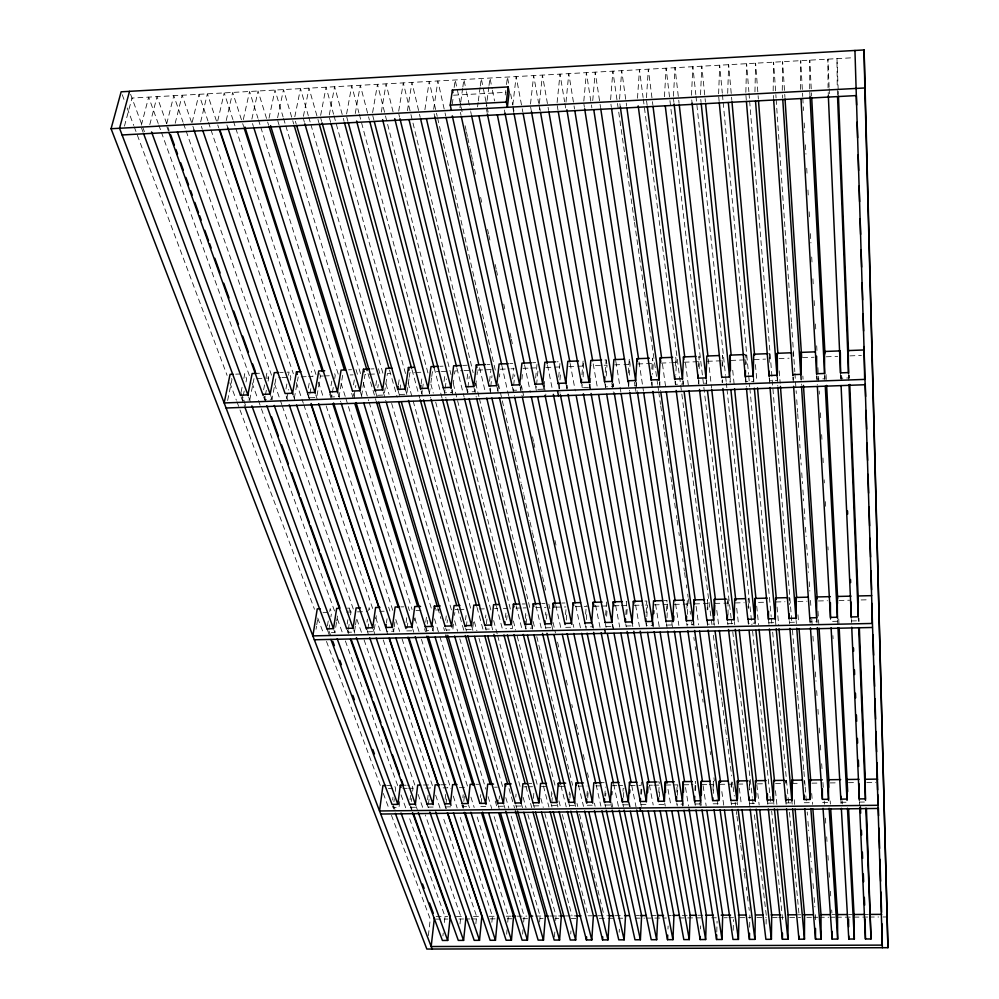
<?xml version="1.0" encoding="UTF-8"?>
<svg xmlns="http://www.w3.org/2000/svg" width="999" height="999" viewBox="0 0 999 999"><rect width="100%" height="100%" fill="white"/><g stroke="black" fill="none" stroke-linecap="round" stroke-linejoin="round"><path stroke-width="0.75" stroke-dasharray="5 3.75" d="M810.039 618.918L810.027 621.89L816.92 621.728L816.92 618.768M809.714 88.886L809.764 60.152L811.375 91.284M801.086 379.67L801.111 375.287M800.561 89.386L800.711 60.664L802.721 96.503M789.21 600.574L789.235 597.614L789.535 604.607M793.169 379.97L793.194 377.035M782.592 919.43L771.64 810.963M785.813 783.303L785.838 780.306L786.138 783.478M777.409 377.622L777.372 380.544L769.48 380.844L769.517 377.922M782.279 90.372L782.642 61.676L784.64 92.807M766.108 924.087L766.245 914.934L753.983 811.225M773.164 90.872L773.613 62.175L776.073 97.952M769.242 362.387L769.38 353.609L769.767 361.863M755.169 620.167L755.119 623.114L748.276 623.264L748.338 620.317M749.65 927.197L749.887 915.009M748.588 608.516L748.288 598.588L748.101 607.454M753.77 378.496L753.708 381.418L745.841 381.705L745.916 378.796M749.312 789.747L749.487 780.768L749.75 789.922M745.629 364.735L745.866 354.52L746.265 364.21M733.191 930.306L733.453 919.654M754.944 91.858L755.606 63.187L758.353 98.926M731.218 786.987L731.38 781.006L731.718 787.162M728.046 614.885L728.046 600.411M745.841 92.345L746.615 63.686L748.875 91.696M730.257 377.922L730.132 382.292L729.72 378.321M716.783 931.905L717.082 921.253M727.771 603.508L727.896 599.075M713.024 790.197L713.298 781.243L713.473 793.356M722.09 365.634L722.427 355.419L722.801 366.558M722.377 379.67L722.277 382.58L721.915 379.17M707.467 621.241L707.354 624.188L714.16 624.038M707.866 609.465L707.542 599.562L707.192 609.877M727.684 93.332L728.658 64.698L731.842 100.437M700.536 928.92L700.636 925.886M706.718 380.244L706.605 383.154L701.385 383.354M718.618 93.819L719.692 65.197L722.302 93.157M694.929 790.421L695.267 781.48L695.591 783.591M695.541 790.596L695.754 784.64L691.271 784.702M693.88 621.553L693.768 624.487L686.975 624.637M687.399 614.348L687.25 600.049L686.825 610.352M698.626 366.521L699.038 356.318L699.288 370.966M698.776 383.441L698.913 380.332M683.116 801.173L683.004 804.145L676.985 804.22M676.822 792.145L677.135 784.69M677.359 795.291L677.797 784.864L673.314 784.927M700.524 94.805L701.798 66.196L705.419 101.873M667.981 929.058L668.106 926.023M683.291 380.906L683.154 384.016L675.349 384.315L674.824 380.357M666.995 617.757L667.632 604.532L667.007 600.524L664.01 600.599M658.803 792.357L659.303 781.942L656.318 781.98M659.315 796.99L659.665 789.56M675.287 365.946L675.724 357.217L676.41 362.5L675.811 374.962M675.349 384.315L675.499 381.193M666.508 610.826L667.007 600.524M691.483 95.292L692.856 66.696L695.816 94.605M653.271 622.464L653.109 625.399L646.353 625.549L646.515 622.614M646.84 616.745L647.477 605.007L641.52 605.144M659.765 384.89L659.939 381.768M640.746 794.068L641.383 782.18M641.52 794.242L641.833 788.298M673.438 96.266L675.024 67.695L678.558 98.664M646.166 612.762L646.803 601.011L643.818 601.086M619.193 932.279L619.368 929.257M651.847 369.018L652.472 358.117L653.234 363.386L652.609 374.275M651.985 385.177L652.16 382.055M622.976 791.32L623.151 788.348M664.435 96.766L666.121 68.194L731.093 617.719M623.451 797.427L623.975 788.523M625.849 614.697L626.66 601.498L623.676 601.56M626.835 614.273L627.197 608.416M636.638 382.629L636.438 385.739L633.341 385.864M604.807 795.991L605.382 787.087M605.681 796.153L605.869 793.194M628.359 373.014L629.283 359.003L626.198 359.128M646.453 97.74L648.326 69.181L652.247 100.112M628.683 386.026L628.983 381.368M629.395 375.149L630.107 364.273L629.283 359.003M605.656 615.172L606.555 601.972M606.63 616.208L607.13 608.878M587.762 797.851L588.174 791.932M637.474 98.227L639.46 69.68L643.094 97.502M613.398 383.491L613.186 386.601L605.444 386.888L605.669 383.778M586.925 796.215L587.337 790.284M592.719 623.826L592.507 626.76L585.801 626.91M570.729 933.978L570.941 930.968M585.626 614.173L586.288 605.382M586.338 619.592L586.888 612.275M605.244 372.327L606.156 359.902L603.084 360.015M606.243 376.024L607.042 365.147L591.708 365.734M619.555 99.188L621.728 70.667L626.011 101.548M569.193 794.942L569.418 791.982M569.967 798.064L570.292 793.631M554.433 937.05L554.895 931.031M555.694 920.491L556.043 915.971L527.722 813.873M610.601 99.675L612.874 71.166L634.278 220.816M589.997 387.462L590.234 384.353M590.359 382.804L590.734 378.146M539.61 922.065L540.097 916.046L510.576 814.123M565.546 614.635L566.021 608.778M551.286 796.64L551.76 790.721M566.308 620.054L566.895 612.749M551.848 802.721L552.572 793.855M581.955 374.75L583.104 360.789L580.032 360.901M588.448 387.512L582.28 387.737L582.529 384.64M583.166 376.885L583.578 363.411M533.391 798.338L533.903 792.432M522.627 934.165L523.014 929.657M523.663 922.139L524.175 916.133L493.531 814.547M545.516 615.097L545.779 612.175M546.441 619.043L546.952 613.211M566.87 388.311L567.132 385.214M592.732 100.649L595.217 72.153L600.574 107.605M559.165 388.599L560.701 371.553M532.604 625.187L532.342 628.109L525.686 628.259L525.961 625.337M506.655 934.227L507.055 929.719M507.742 922.214L508.291 916.208L476.535 814.984M558.703 377.172L560.102 361.675L557.042 361.788M583.816 101.124L586.388 72.652L591.895 108.079M515.796 797.077L516.071 794.118M525.262 618.481L525.949 611.188M526.098 623.875L526.91 615.134M491.858 922.289L492.432 916.283L459.565 815.409M544.542 381.418L543.806 389.16L536.126 389.448L536.438 386.351M512.674 625.636L512.387 628.558L505.744 628.708M536.588 384.802L538.249 367.782M566.008 102.098L568.781 73.639L574.562 109.016M499.175 798.925L499.463 795.978M535.651 378.047L537.175 362.55M557.117 102.572L559.989 74.126L564.622 101.798M505.457 617.482L505.906 613.111M475.849 923.863L476.598 916.37L442.644 815.821M506.618 619.967L507.055 615.596M521.278 385.364L520.804 390.01L513.149 390.284L514.785 374.837M521.928 379.183L522.402 374.55M480.469 797.502L480.769 794.555M481.118 803.546L481.868 796.191M460.015 923.925L460.801 916.445L425.312 814.959M486.938 618.968L485.851 629.145L492.482 628.995M512.662 378.908L513.811 368.082M462.862 797.726L463.174 794.779M464.323 796.403L463.211 806.705L469.08 806.63M539.36 103.534L542.432 75.112L548.638 110.439M485.564 617.944L485.876 615.034M442.907 935.963L443.231 932.979M444.38 922.502L445.042 916.52L408.454 815.384M497.864 390.859L498.726 383.129M499.413 376.948L499.762 373.863M530.506 104.021L533.666 75.599L538.636 103.234M473.426 622.177L472.614 629.445L466.009 629.595M445.979 803.97L446.64 798.089M466.333 626.685L467.157 619.417M489.56 381.318L490.796 370.492M490.234 391.133L490.596 388.049M490.771 386.501L491.995 375.699M428.371 935.588L430.257 919.142L391.471 815.359M445.117 799.4L445.791 793.518M465.559 619.855L466.046 615.484M428.471 804.17L429.158 798.301M512.812 104.982L516.158 76.573L521.928 107.243M453.484 624.075L452.797 629.894L446.203 630.032M454.508 615.359L454.845 612.462M445.741 620.317L446.266 615.946M447.077 622.777L447.427 619.867M476.286 380.894L475 391.695L467.395 391.983L467.769 388.898M477.023 374.725L477.397 371.64M427.572 799.612L428.096 795.204M505.244 94.992L505.794 90.509M506.518 84.54L507.43 77.06L508.903 84.728M467.057 379.083L468.007 371.366M467.957 387.35L469.268 376.548M410.077 799.824L410.614 795.429M411.351 801.448L411.713 798.513M412.624 791.183L412.987 788.261L411.9 785.152L407.555 785.214M433.578 625.973L433.029 630.332L426.461 630.481L427.734 620.329M425.799 622.215L426.723 614.959M486.338 106.418L486.913 101.935M487.1 100.437L488.836 87M489.023 85.502L489.985 78.034L492.12 88.736M399.737 801.585L398.988 807.442L393.169 807.517L394.305 798.725M452.584 389.46L452.197 392.545L444.605 392.819L445.005 389.735M453.371 383.291L453.758 380.207M454.545 374.038L454.945 370.966L462.487 370.666M414.635 620.629L415.01 617.732M445.204 388.199L446.403 378.946M392.607 800.037L392.982 797.102M395.254 791.408L395.629 788.473L394.505 785.376M477.534 106.893L478.121 102.41M478.321 100.924L480.094 87.487M480.294 85.989L481.268 78.521L486.888 106.019M444.068 381.481L445.079 373.776M406.081 622.664L407.043 615.421M407.142 628.021L408.091 620.779M429.445 393.381L430.07 388.761M430.906 382.605L431.531 377.984M431.743 376.436L432.367 371.828L439.885 371.541M394.043 628.321L393.643 631.218L387.1 631.356L386.238 628.771M394.243 626.873L395.03 621.078M421.116 383.878L421.978 377.709M459.952 107.842L460.576 103.372M460.776 101.873L462.637 88.449M462.849 86.963L463.886 79.495L466.158 90.172M421.878 393.656L422.302 390.584M422.515 389.036L423.576 381.343M386.401 623.126L387.013 618.768M454.145 87.437L455.194 79.982L462.799 115.06M452.247 104.283L453.096 98.239M408.966 378.833L406.768 394.218L399.225 394.493L399.675 391.421M409.19 377.297L409.852 372.677L414.36 372.515M375.062 624.425L374.026 631.655L367.495 631.805M375.886 618.631L376.298 615.746M366.995 622.127L367.407 619.23M368.681 610.539L369.106 607.642L370.429 611.55M367.907 628.908L368.756 623.126M398.439 384.727L399.563 377.035M399.9 389.885L400.786 383.728M433.653 109.266L437.862 80.956L444.705 111.364M355.307 626.311L354.445 632.092L347.927 632.242M355.519 624.862L356.393 619.093M424.9 109.74L429.208 81.431L437.212 116.384M347.202 624.013L347.864 619.68M349.175 611.001L349.613 608.116L345.292 608.216M348.364 629.345L349.238 623.576M350.549 614.909L350.986 612.012L349.613 608.116M377.809 387.649L378.284 384.578M336.488 622.427L334.915 632.529L328.421 632.679M336.713 620.978L337.837 613.761M375.811 385.577L376.998 377.884M361.588 395.879L365.01 374.4L367.994 374.275M407.43 110.689L411.938 82.405L419.13 112.762M327.435 625.911L328.359 620.129M329.732 611.463L330.182 608.578L331.606 612.474L330.919 616.808M328.871 629.795L329.782 624.013M353.509 384.89L354.508 378.746M398.713 111.164L403.309 82.88L473.151 372.639M316.034 629.27L316.521 626.273M316.758 624.775L317.732 618.768M354.083 396.153L355.831 385.414M342.682 375.249L339.098 396.703L331.618 396.99L332.13 393.918M332.392 392.382L333.441 386.263M334.74 378.596L335.252 375.537L333.629 370.392M381.306 112.1L386.076 83.854L393.618 114.098M331.019 385.726L331.805 381.131M372.615 112.575L377.485 84.328L450.986 374.588M319.593 373.526L320.417 376.099L316.671 397.54L309.203 397.814L309.752 394.755M310.015 393.219L310.839 388.623M355.257 113.524L360.314 85.29L369.393 120.017M308.316 388.099L309.69 380.444M294.293 398.364L298.214 376.948M346.591 113.986L351.735 85.764L358.928 112.887M285.951 388.948L287.088 382.817M288.511 375.162L289.086 372.103L284.64 372.277M286.85 398.638L288.561 389.46M290.259 380.282L290.821 377.222L289.086 372.103M329.283 114.922L334.615 86.726L342.857 116.821M265.16 396.403L264.573 399.463L271.99 399.188L276.061 377.797L280.494 377.622M265.447 394.88L266.333 390.297M268.107 381.131L268.694 378.072L266.895 372.964L266.009 377.547M320.642 115.397L326.074 87.2L333.579 114.223M263.636 389.785L264.822 383.666M249.738 400L253.983 378.633M303.396 116.334L309.016 88.162L318.868 122.652M241.071 392.145L242.307 386.026M243.843 378.396L244.78 373.813L234.478 374.213M242.957 397.227L242.345 400.274L248.264 400.062M243.257 395.704L244.181 391.121M246.016 381.968L246.628 378.921L244.78 373.813M294.792 116.796L300.499 88.636L308.304 115.609M227.622 400.499L231.955 379.47L231.006 376.923M277.597 117.732L283.479 89.585L293.718 123.963M269.018 118.194L274.987 90.06L283.104 116.945M251.873 119.118L258.042 91.009L268.644 125.262M243.319 119.58L249.575 91.483L257.979 118.282M226.236 120.517L232.667 92.432L242.22 122.115M217.707 120.979L224.226 92.895L232.929 119.605M200.674 121.903L207.38 93.844L217.258 123.426M192.183 122.353L198.963 94.306L207.954 120.929M175.2 123.277L182.168 95.255L192.357 124.738M166.721 123.739L173.789 95.717L183.042 122.19M149.8 124.65L157.043 96.653L167.545 126.036M141.359 125.112L148.676 97.128L158.217 123.514M124.463 126.111L131.98 98.052L853.608 57.705M453.534 95.217L506.068 92.333M256.568 373.364L259.515 373.239M280.207 372.452L283.167 372.34M348.539 369.817L351.523 369.705M370.954 368.956L373.938 368.843M440.059 366.296L443.069 366.171M462.712 365.422L467.257 365.247M486.95 364.485L489.985 364.373M509.752 363.611L512.787 363.499M532.604 362.724L535.651 362.612M256.918 378.521L268.694 378.072M281.968 377.56L287.874 377.335M301.174 376.835L307.093 376.611M308.566 376.548L313.012 376.386L311.326 371.253M320.417 376.099L323.389 375.986M324.875 375.924L329.32 375.761M350.125 374.962L353.097 374.85M369.493 374.225L375.462 374.001M390.397 373.426L387.4 373.539L384.153 395.042L376.623 395.329M415.859 372.452L421.853 372.227M441.396 371.478L447.415 371.253M463.998 370.617L470.029 370.379M477.584 370.092L491.196 369.58M500.274 369.23L509.378 368.881M510.901 368.818L513.936 368.706M523.039 368.356L529.12 368.132M530.644 368.069L536.725 367.832M545.866 367.495L561.113 366.908M568.756 366.621L576.398 366.321M577.934 366.258L584.053 366.034M614.722 364.86L622.414 364.56M623.95 364.51L630.107 364.273M637.799 363.973L653.234 363.386M660.951 363.099L670.229 362.737M671.778 362.674L676.41 362.5M684.165 362.212L699.675 361.613M707.429 361.313L722.989 360.726M730.769 360.427L746.365 359.827M754.183 359.54L765.559 359.103M779.07 358.579L789.06 358.204M802.622 357.679L814.06 357.242M826.223 356.78L837.699 356.343M849.899 355.881L861.4 355.444M400.949 606.88L403.846 606.818M522.227 603.983L525.162 603.92M542.12 603.508L545.067 603.446M562.062 603.034L565.022 602.971M323.002 612.674L328.733 612.537M346.678 612.112L350.986 612.012M357.467 611.863L367.545 611.625M379.807 611.338L384.14 611.226M415.959 610.476L424.662 610.277M435.552 610.014L444.28 609.815M455.194 609.552L458.104 609.477M459.565 609.452L463.936 609.34M479.258 608.978L485.102 608.841M494.605 608.616L497.539 608.553M503.396 608.416L507.792 608.304M515.859 608.116L521.728 607.979M523.189 607.941L526.136 607.879M535.689 607.654L545.991 607.404M555.569 607.18L565.896 606.93M575.486 606.705L587.325 606.43M593.98 606.268L599.912 606.131M601.398 606.093L607.33 605.956M613.998 605.794L619.942 605.656M621.428 605.619L627.372 605.481M634.078 605.319L640.034 605.182M654.195 604.845L661.65 604.67M663.149 604.632L667.632 604.532M674.35 604.37L687.824 604.045M694.567 603.896L708.079 603.571M714.834 603.408L722.352 603.234M723.863 603.196L728.371 603.096M735.152 602.934L744.193 602.722M758.528 602.385L766.096 602.197M775.923 601.972L785.014 601.748M797.901 601.448L807.017 601.236M818.418 600.961L827.559 600.749M838.985 600.474L849.674 600.224M861.138 599.949L868.78 599.775M406.755 630.918L413.311 630.769M545.679 627.809L552.347 627.659M565.709 627.36L572.402 627.21M605.943 626.46L612.662 626.311M626.123 626.011L632.866 625.849M666.645 625.099L673.413 624.949M727.796 623.726L734.615 623.576M768.805 622.814L775.661 622.652M789.397 622.352L796.265 622.19M837.624 621.266L830.718 621.415L830.569 618.743M851.46 620.953L858.378 620.804L858.341 617.832M387.275 785.476L391.608 785.414M403.196 785.264L406.094 785.226M423.514 785.002L429.32 784.927L430.382 788.036L423.126 788.124M440.971 784.777L446.79 784.702L447.814 787.811L441.995 787.886M475.986 784.315L478.908 784.277M528.783 783.641L531.73 783.603M601.211 782.692L604.183 782.654M388.411 788.573L392.744 788.511M402.859 788.386L407.205 788.323M408.653 788.311L412.987 788.261M459.453 787.662L465.272 787.587L464.622 785.514M494.468 787.212L497.39 787.175M523.763 786.837L526.698 786.8M528.171 786.787L532.567 786.725M541.396 786.613L547.277 786.538M560.526 786.363L564.959 786.313M578.234 786.138L587.1 786.026M595.978 785.913L601.91 785.838M612.275 785.701L616.733 785.651M618.219 785.626L622.664 785.576M630.094 785.476L640.509 785.351M649.437 785.226L652.422 785.189M653.92 785.177L659.877 785.102M665.846 785.027L671.827 784.952M683.778 784.789L689.772 784.715M701.748 784.565L707.754 784.49M709.253 784.465L713.761 784.415M719.767 784.327L731.792 784.178M737.811 784.103L745.341 784.003M757.417 783.853L763.448 783.778M775.549 783.616L781.593 783.541M792.195 783.403L799.774 783.316M811.925 783.154L819.53 783.054M830.169 782.916L837.786 782.829M848.463 782.692L856.093 782.592M866.795 782.454L875.973 782.329M410.626 807.317L416.458 807.242M428.121 807.105L433.953 807.042L433.254 804.982M445.641 806.905L451.498 806.83M480.819 806.493L486.7 806.43M498.464 806.293L504.345 806.218M516.133 806.081L522.04 806.018M533.853 805.881L539.772 805.806L539.223 803.733M551.61 805.669L557.542 805.606M569.405 805.469L575.349 805.394M587.237 805.256L593.194 805.194M605.107 805.044L611.076 804.982M623.026 804.844L628.995 804.769M640.971 804.632L646.965 804.57L646.565 802.472M658.953 804.42L664.959 804.357M695.054 804.008L701.086 803.933M713.149 803.795L719.193 803.72M731.293 803.583L737.362 803.508M749.487 803.371L755.556 803.296M767.707 803.159L773.788 803.084M785.976 802.946L792.07 802.871M804.27 802.734L810.389 802.659M822.614 802.522L828.745 802.447M840.996 802.309L847.14 802.234M859.427 802.097L865.571 802.022M436.101 916.57L447.664 916.508M456.356 916.47L463.436 916.433M473.489 916.383L479.72 916.345M489.073 916.308L496.391 916.27M506.206 916.22L510.939 916.195M517.107 916.17L526.823 916.12M535.801 916.071L543.593 916.033M549.825 916.008L560.039 915.958M565.409 915.921L576.311 915.871M588.036 915.808L592.045 915.796M598.126 915.758L607.467 915.721M615.259 915.683L623.051 915.646M636.263 915.571L638.948 915.559M651.086 915.509L655.769 915.484M668.568 915.421L671.266 915.409M682.242 915.346L688.473 915.321M697.826 915.271L704.058 915.246M797.527 914.784L800.649 914.759M832.005 914.609L834.752 914.597M848.526 914.522L852.06 914.51M865.072 914.447L867.831 914.435M435.489 919.117L447.964 919.055M458.891 919.005L463.573 918.98M465.134 918.98L469.817 918.955M471.366 918.943L479.17 918.905M490.097 918.855L496.341 918.83M507.255 918.78L511.938 918.755M522.864 918.705L527.547 918.68M540.022 918.618L543.144 918.605M555.631 918.543L558.753 918.531M571.228 918.468L575.911 918.443M599.325 918.331L616.483 918.256M618.044 918.243L622.727 918.218M635.202 918.168L644.567 918.118M646.128 918.106L666.408 918.019M678.895 917.956L700.736 917.856M711.663 917.794L716.345 917.781M724.15 917.744L727.272 917.719M728.833 917.719L733.503 917.694M739.747 917.669L750.674 917.606M756.917 917.582L766.27 917.532M772.514 917.507L777.197 917.482M778.758 917.482L783.441 917.457M789.685 917.419L800.599 917.369M806.842 917.344L811.525 917.319M813.086 917.319L817.769 917.294M819.33 917.282L828.683 917.244M830.244 917.232L834.927 917.207M836.488 917.207L867.694 917.057M869.255 917.045L878.62 916.995M883.116 916.982L885.888 916.97M122.24 94.73L124.962 102.048M127.148 107.892L133.704 125.424M134.253 126.885L227.098 375.387M229.82 382.692L236.376 400.237M236.925 401.698L314.473 609.265M317.744 618.031L323.751 634.103M326.486 641.42L381.094 787.587M383.279 793.431L389.298 809.515M130.582 94.268L144.643 132.293M240.871 392.619L245.729 405.781M328.983 631.006L330.607 635.389M393.856 806.505L394.942 809.427M141.508 128.047L143.132 132.43M241.084 396.903L244.343 405.669M327.46 630.094L330.382 637.999M392.619 806.031L393.706 808.953M248.676 397.078L251.348 404.395M333.966 629.944L335.04 632.879M158.754 124.975L160.876 130.832M161.401 132.305L249.937 377.098M252.06 382.954L257.892 399.088M258.416 400.549L334.765 611.625M337.412 618.955L342.719 633.616M345.367 640.946L398.389 787.524M401.036 794.854L406.331 809.515M166.883 126.686L168.456 131.081M263.661 396.915L266.296 404.283M347.302 630.481L348.351 633.416M410.427 806.742L411.476 809.677M168.069 127.51L169.131 130.444M264.248 396.378L266.346 402.26M347.814 629.994L348.863 632.929M410.876 806.305L411.925 809.24M270.567 395.154L272.128 399.563M353.808 630.294L354.845 633.229M416.246 806.643L417.282 809.59M183.554 123.664L185.614 129.545M186.126 131.019L271.516 375.174M274.6 384.003L281.805 404.595M282.317 406.069L353.296 609.04M356.905 619.33L361.526 632.567M364.098 639.922L416.059 788.486M418.106 794.367L423.251 809.078M192.869 126.211L193.893 129.158M286.151 396.004L288.699 403.371M367.182 630.406L368.181 633.778M427.297 804.744L428.321 807.691M201.336 126.324L202.347 129.271M293.431 395.804L295.067 400.611M373.139 629.058L374.687 633.603M208.454 122.402L210.452 128.322M210.951 129.795L293.344 373.751M296.341 382.617L303.334 403.321M303.833 404.795L373.239 610.314M375.736 617.707L380.731 632.492M383.229 639.884L433.154 787.736M435.651 795.129L440.147 808.428M307.929 393.981L309.603 399.013M445.254 805.706L446.241 808.666M217.745 124.912L218.731 127.86M307.605 394.143L309.078 398.576M386.101 629.358L388.561 636.75M444.842 805.394L445.829 808.353M226.873 124.95L227.847 127.922M315.746 394.755L318.194 402.16M392.907 628.97L393.881 631.93M388.623 607.18L389.91 611.101M233.416 121.091L235.339 127.023M235.826 128.509L316.046 374.775M318.456 382.192L323.289 397.028M326.198 405.931L392.882 610.664M395.779 619.567L399.65 631.443M402.06 638.861L450.874 788.698M453.284 796.116L457.155 807.991M330.219 392.632L331.643 397.09M462.724 805.194L463.686 808.154M242.695 123.601L243.656 126.573M329.608 393.756L331.518 399.7M461.9 804.932L462.849 807.904M252.497 123.576L253.434 126.548M337.862 392.819L340.696 401.735M412.862 629.32L413.798 632.305M468.519 804.857L469.455 807.829M408.204 606.718L409.44 610.639M258.441 119.768L260.314 125.724M260.776 127.21L338.299 374.325M341.109 383.266L345.304 396.665M345.779 398.151L412.088 609.54M414.885 618.468L419.093 631.868M421.428 639.31L468.131 788.186M470.929 797.115L474.2 807.529M351.673 393.369L353.983 400.824M424.55 628.708L425.474 631.693M353.296 393.594L354.695 398.139M425.524 627.459L426.91 631.93M277.747 120.704L279.108 125.175M360.427 392.033L362.337 398.326M432.242 627.722L433.291 631.181M356.006 369.53L357.567 374.675M283.554 118.444L285.352 124.413M285.814 125.911L361.064 375.374M363.311 382.842L368.718 400.774M369.168 402.26L432.255 611.4M434.503 618.868L439.46 635.302M439.91 636.788L485.876 789.16M488.124 796.628L491.733 808.578M368.007 373.564L376.011 400.462M437.837 608.216L440.959 618.681M443.631 627.647L444.518 630.631M495.229 801.023L497.452 808.491M295.379 121.266L296.266 124.251M375.861 392.757L378.209 400.699M445.554 627.822L446.441 630.806M498.264 805.631L499.15 808.628M303.546 119.306L304.42 122.303M383.229 391.908L385.864 400.899M504.083 805.306L504.957 808.291M308.741 117.12L310.477 123.114M310.914 124.613L383.404 374.937M386.001 383.928L389.048 394.418M391.645 403.409L451.548 610.264M454.582 620.754L457.629 631.256M459.79 638.748L503.196 788.636M505.806 797.639L508.841 808.129M378.434 368.668L379.932 373.826M389.523 370.117L397.227 397.103M457.617 608.578L464.036 631.068M509.003 788.548L514.572 808.041M320.791 118.382L321.641 121.379M398.126 390.634L400.012 397.277M465.609 628.184L466.458 631.181M515.859 805.119L516.72 808.116M329.42 117.907L330.681 122.427M405.681 390.347L406.843 394.468M471.878 626.835L472.889 630.431M521.466 803.945L522.539 807.779M333.991 115.734L405.644 373.976M408.154 382.979L412.737 399.488M413.149 400.999L470.641 608.191M474.388 621.703L476.885 630.706M478.971 638.211L520.629 788.348M523.139 797.364L526.048 807.866M343.269 118.332L344.081 121.341M411.988 369.655L419.805 398.251M477.01 607.429L483.179 630.007M525.973 786.525L531.743 807.592M346.728 116.983L347.952 121.491M421.116 390.821L423.151 398.339M485.139 626.535L486.101 630.057M533.291 803.808L534.328 807.604M428.271 388.998L430.694 398.027M491.77 626.385L492.707 629.87M359.34 114.398L428.496 375.037M430.894 384.066L433.291 393.107M435.701 402.147L490.871 610.064M493.668 620.604L497.265 634.165M497.664 635.676L538.049 787.836M540.846 798.376L543.244 807.417M544.842 813.448L572.027 915.896M434.103 367.682L441.995 397.889M496.466 606.293L502.385 628.945M543.419 786.001L548.951 807.142M372.739 115.572L373.913 120.105M443.581 388.861L445.929 397.914M551.198 804.07L551.985 807.08M451.536 389.96L452.709 394.58M557.13 803.97L557.892 806.992M453.284 383.666L510.701 610.426M513.386 621.016L515.684 630.082M517.22 636.138L555.494 787.312M558.941 800.923L560.476 806.967M562.387 814.522L587.662 914.297M456.943 368.219L464.098 396.965M516.121 605.706L522.152 629.907M560.963 785.701L566.246 806.88M398.851 114.161L399.6 117.195M466.433 388.099L468.007 394.455M525.037 625.636L525.949 629.295M568.931 803.533L569.68 806.568M474.05 387.812L476.323 397.177M531.705 625.486L532.592 629.108M574.875 803.446L575.611 806.48M475.711 383.254L479.008 396.915M479.37 398.426L530.207 609.29M533.129 621.428L534.964 629.02M536.788 636.6L572.627 785.276M577.022 803.471L577.747 806.505M579.582 814.098L593.481 871.74M593.843 873.263L599.7 897.527M600.062 899.05L603.346 912.699M419.493 114.273L420.204 117.32M479.57 367.757L485.676 393.569M536.051 606.068L541.446 628.833M578.496 785.177L583.528 806.418M489.635 388.549L490.796 393.506M545.054 625.187L545.891 628.733M434.128 113.799L434.827 116.833M496.978 386.963L498.401 393.181M551.748 625.037L553.596 633.104M437.562 117.907L495.292 370.142M498.426 383.828L514.772 455.244M515.122 456.755L518.593 471.953M518.943 473.476L521.028 482.592M521.378 484.115L523.464 493.231M523.813 494.742L529.732 520.579M530.069 522.102L532.167 531.218M532.504 532.742L535.988 547.927M536.338 549.45L542.245 575.287M542.594 576.798L546.078 591.995M548.851 604.158L549.9 608.716M553.034 622.389L555.469 633.029M557.554 642.145L559.64 651.261M559.989 652.784L561.026 657.342M566.246 680.132L567.644 686.213M571.815 704.445L572.502 707.479M576.336 724.2L578.771 734.827M583.291 754.582L584.677 760.664M587.462 772.826L588.511 777.384M594.417 803.208L595.117 806.255M445.042 112.875L445.729 115.921M501.785 365.259L508.616 395.666M555.794 605.481L560.914 628.284M596.128 784.877L600.911 806.168M512.412 386.975L514.448 396.116M604.932 804.245L605.606 807.292M460.414 112.388L461.076 115.434M520.079 386.65L522.065 395.791M610.901 804.158L611.563 807.204M465.109 125.724L466.108 130.307M466.433 131.831L467.42 136.401M467.757 137.924L469.742 147.078M470.067 148.601L471.066 153.172M471.391 154.695L472.377 159.278M472.714 160.802L476.348 177.572M480.644 197.39L482.292 205.02M487.574 229.42L488.573 233.991M488.898 235.514L489.897 240.085M495.179 264.485L496.166 269.056M496.503 270.579L497.49 275.162M503.771 304.133L504.757 308.703M510.052 333.104L511.038 337.674M511.363 339.198L512.362 343.781M521.615 386.463L522.277 389.523M522.602 391.046L523.588 395.616M532.517 436.788L533.503 441.358M533.841 442.882L534.827 447.465M554.982 540.471L555.968 545.054M573.151 624.338L573.813 627.384M611.813 802.746L612.799 807.317M466.471 91.708L470.367 110.015M470.691 111.538L471.341 114.585M524.537 364.797L530.382 392.257M575.786 605.844L580.656 628.733M613.736 784.34L618.606 807.229M535.314 385.539L536.688 392.108M585.501 625.499L586.138 628.546M622.839 803.97L623.476 807.017M486.463 109.44L487.087 112.487M543.006 385.252L544.443 392.307M591.97 624.125L592.719 627.784M628.571 802.684L629.395 806.68M487.2 107.542L488.136 112.125M544.043 385.514L545.916 394.68M592.757 623.776L593.693 628.359M629.295 802.472L630.232 807.055M492.432 90.26L494.567 100.961M547.552 365.334L552.147 388.249M595.629 605.257L600.212 628.171M631.755 785.576L636.038 806.967M504.395 110.015L504.994 113.074M558.266 384.016L560.077 393.194M605.419 623.826L606.118 627.397M640.559 802.547L641.333 806.493M510.664 93.918L512.724 104.645M513.024 106.181L514.198 112.313M566.633 385.127L567.232 388.186M612.599 624.213L614.073 631.88M512.924 108.004L513.811 112.6M566.108 384.39L567.744 392.882M612.25 624.15L613.723 631.805M522.215 108.779L522.802 111.851M570.104 363.336L575.299 390.934M615.696 605.631L619.73 627.097M649.437 785.039L653.196 804.982M530.619 107.043L531.468 111.651M581.693 384.565L582.28 387.737M625.711 623.763L626.273 626.823M539.76 108.104L540.309 111.176M589.41 384.24L590.796 391.92M664.735 803.059L665.284 806.131M538.911 104.77L540.022 110.901M589.185 384.165L590.571 391.845M632.28 623.651L632.829 626.723M593.206 363.873L597.265 386.913M635.614 605.032L639.397 626.535M668.031 789.36L670.729 804.719M557.23 105.607L558.016 110.215M604.77 382.967L605.931 389.735M645.903 622.901L646.478 626.248M676.748 802.871L677.285 805.943M606.156 359.902L606.818 363.836M612.712 383.778L613.224 386.863M652.609 622.402L653.383 627.022M682.729 802.522L683.241 805.606M564.885 103.347L565.659 107.954M611.8 383.204L613.349 392.432M652.022 623.089L652.534 626.161M682.18 803.009L682.692 806.081M615.834 361.351L620.866 392.12M655.594 604.445L659.365 627.522M685.526 787.524L688.548 805.993M583.928 104.171L584.415 107.255M627.971 381.581L629.445 390.834M666.395 623.551L667.132 628.171M694.78 802.334L695.279 805.419M634.477 382.242L634.964 385.327M635.202 386.863L635.913 391.483M671.803 622.527L673.001 630.232M699.799 802.734L700.274 805.818M635.839 381.805L637.175 390.509M700.823 802.234L701.298 805.319M639.023 361.888L643.456 391.171M675.611 603.846L678.87 625.424M703.109 785.701L706.143 805.731M610.938 104.271L611.388 107.355M651.535 382.142L652.447 388.324M686.738 622.976L687.187 626.061M634.502 222.365L638.036 247.053M638.249 248.589L641.783 273.276M642.007 274.825L645.529 299.5M645.754 301.049L649.288 325.736M649.5 327.272L650.611 334.99M650.824 336.538L653.034 351.96M653.259 353.509L654.357 361.213M654.582 362.762L656.78 378.184M657.005 379.732L657.667 384.365M657.891 385.901L658.553 390.534M658.766 392.07L660.539 404.42M660.751 405.956L661.862 413.673M662.075 415.222L663.186 422.927M663.398 424.475L664.285 430.644M664.51 432.192L665.609 439.897M665.834 441.446L666.932 449.163M667.157 450.699L668.031 456.88M668.256 458.416L669.355 466.133M669.58 467.669L670.679 475.387M670.903 476.935L671.79 483.104M672.002 484.64L673.114 492.357M673.326 493.906L674.437 501.623M674.65 503.159L675.536 509.328M676.423 515.496L676.86 518.593M677.085 520.129L677.959 526.298M678.845 532.479L679.283 535.564M680.169 541.733L680.606 544.817M680.831 546.353L681.718 552.534M682.592 558.703L683.041 561.788M683.915 567.956L684.365 571.041M684.577 572.589L685.464 578.758M686.35 584.927L686.788 588.011M687.674 594.193L688.111 597.277M688.336 598.813L689.21 604.982M690.097 611.163L690.534 614.248M691.645 621.952L692.082 625.049M693.843 637.387L694.293 640.471M695.167 646.64L695.616 649.725M697.602 663.611L698.039 666.695M698.925 672.876L699.362 675.961M701.348 689.847L701.785 692.931M702.672 699.1L703.109 702.185M706.418 725.324L706.867 728.408M710.177 751.56L710.614 754.645M713.923 777.784L714.36 780.868M717.007 799.387L717.894 805.556M619.88 103.784L620.317 106.868M659.328 381.818L660.639 391.084M693.306 621.228L693.955 625.861M626.236 103.084L626.66 106.181M662.462 363.973L665.671 387.125M696.116 606.331L698.688 624.85M721.84 791.57L723.776 805.469M707.005 621.528L707.529 625.474M731.018 801.485L731.468 804.857M643.294 99.038L712.137 626.023M713.348 635.302L716.77 661.575M716.982 663.111L721.827 700.199M722.027 701.748L725.461 728.021M725.661 729.57L726.872 738.835M727.072 740.384L731.718 775.923M732.517 782.105L732.929 785.202M733.129 786.75L734.34 796.016M735.152 802.197L735.551 805.294M736.363 811.475L736.763 814.56M736.962 816.108L737.974 823.838M738.174 825.386L739.185 833.104M739.385 834.652L740.596 843.93M740.796 845.466L741.807 853.196M742.007 854.744L743.019 862.474M743.83 868.655L744.23 871.74M744.43 873.288L745.441 881.018M746.253 887.199L746.653 890.284M747.464 896.465L748.064 901.11M748.875 907.292L749.275 910.376M646.553 100.787L647.152 105.432M682.742 380.831L683.541 387.013M713.823 621.378L714.322 625.287M737.087 801.41L737.512 804.757M652.434 101.661L652.834 104.745M685.501 362.974L688.436 386.163M716.795 610.377L718.556 624.288M739.297 788.199L741.445 805.206M698.301 379.495L699.325 387.912M727.559 621.803L727.934 624.899M749.225 801.273L749.812 806.118M731.28 619.268L731.83 623.913M732.742 631.655L752.334 797.289M752.509 798.838L753.246 805.032M673.538 99.326L673.9 102.422M706.143 379.195L706.942 386.039M734.39 621.603L734.752 624.7M678.733 100.212L679.083 103.309M708.254 358.878L711.613 388.299M736.713 608.241L738.473 623.726M756.855 784.802L759.153 804.944M691.745 99.9L692.082 103.009M747.989 620.604L748.388 624.313M767.494 801.186L767.831 804.295M695.978 96.154L725.524 375.262M725.686 376.81L726.173 381.456M726.335 383.004L726.835 387.662M726.997 389.21L751.947 624.899M752.597 631.106L770.978 804.757M700.774 99.413L701.098 102.522M754.844 620.441L755.219 624.113M773.588 801.086L773.9 804.195M732.717 370.279L734.452 387.337M756.705 606.093L758.603 624.712M775.486 790.709L776.897 804.67M718.718 96.878L719.155 101.536M745.454 377.659L746.34 386.963M768.556 620.142L768.955 624.313M785.801 801.148L786.101 804.257M722.452 94.705L723.026 100.911M723.176 102.472L748.563 374.275M748.713 375.824L749.725 386.7M749.874 388.249L771.203 616.57M771.34 618.119L771.927 624.325M772.652 632.092L788.76 804.495M789.485 812.262L799.063 914.772M753.471 378.771L753.77 381.98M775.424 619.979L775.936 625.661M791.895 801.061L792.182 804.158M755.431 364.623L756.817 380.157M777.072 607.042L778.733 625.699M794.267 799.749L794.692 804.407M745.928 95.405L746.315 100.075M769.255 378.184L769.904 385.976M789.247 620.616L789.51 623.726M749 93.244L749.512 99.475M749.637 101.024L791.957 623.763M792.457 629.982L797.627 693.768M797.751 695.329L802.534 754.445M802.659 756.006L803.795 770.004M803.92 771.565L805.057 785.564M805.182 787.112L806.568 804.232M807.204 812.012L807.454 815.122M807.954 821.34L808.715 830.681M809.215 836.9L809.964 846.24M810.476 852.459L811.225 861.8M811.737 868.019L812.362 875.798M812.999 883.578L813.623 891.358M814.123 897.577L814.884 906.917M804.158 781.131L804.332 783.253M777.06 376.573L777.771 385.651M796.128 620.416L796.378 623.526M779.232 370.841L780.194 383.266M797.976 614.785L798.563 622.552M811.7 793.468L812.537 804.345M792.969 352.709L793.243 356.705M773.351 95.492L773.576 98.601M792.981 377.21L793.631 386.551M809.839 619.205L810.114 623.139M776.173 99.513L791.408 321.953M791.52 323.514L792.694 340.622M792.794 342.17L793.855 357.729M793.968 359.29L794.817 371.728M794.929 373.289L796.315 393.506M796.74 399.725L797.589 412.175M797.702 413.723L798.763 429.283M799.188 435.502L800.037 447.952M800.461 454.17L801.21 465.059M801.747 472.839L802.484 483.728M802.921 489.947L803.658 500.836M804.195 508.616L804.944 519.505M805.469 527.285L806.118 536.613M806.643 544.393L807.392 555.282M807.929 563.061L808.566 572.39M809.202 581.73L809.839 591.058M810.476 600.387L811.013 608.166M811.762 619.055L812.075 623.726M812.936 636.163L813.461 643.943M814.21 654.832L814.747 662.612M815.384 671.952L816.021 681.281M816.658 690.609L817.194 698.388M817.944 709.278L818.468 717.057M819.217 727.946L819.642 734.165M820.391 745.054L820.916 752.834M821.665 763.723L822.09 769.942M822.939 782.392L823.376 788.611M824.225 801.061L824.437 804.17M825.399 818.169L825.823 824.387M826.673 836.837L826.997 841.495M827.946 855.494L828.271 860.164M829.12 872.614L829.445 877.272M830.406 891.27L830.718 895.941M831.68 909.939L831.892 913.049M782.467 94.992L782.679 98.114M800.798 375.324L801.41 384.665M816.745 619.055L816.995 622.939M784.739 94.356L784.939 97.477M802.859 376.061L803.059 379.183M817.981 611.088L818.78 623.538M830.194 800.961L830.394 804.083M802.809 98.064L803.508 110.527M804.207 122.989L804.732 132.343M805.419 144.805L805.943 154.158M806.73 168.182L807.08 174.413M807.954 189.985L808.391 197.777M809.178 211.8L809.527 218.032M810.401 233.616L810.926 242.969M811.7 256.993L812.05 263.224M812.924 278.808L813.361 286.601M814.148 300.624L814.497 306.855M815.459 323.988L815.808 330.219M816.683 345.804L816.945 350.474M817.894 367.62L818.855 384.752M819.205 390.996L819.38 394.106M820.429 412.799L820.778 419.043M821.653 434.615L821.915 439.298M822.964 457.992L823.226 462.662M824.175 479.807L824.35 482.917M825.399 501.623L825.661 506.293M827.934 546.803L828.109 549.925M832.904 635.614L833.079 638.736M842.157 800.786L842.332 803.895M816.745 375.686L817.282 385.015M840.883 800.199L841.083 803.646M809.802 91.958L810.039 96.628M824.699 375.349L825.024 381.581M837.549 619.817L837.799 624.487M811.463 92.832L811.613 95.954M826.048 374.5L826.373 380.731M838.71 618.831L839.11 626.61M828.208 92.52L828.333 95.642M840.596 374.213L840.896 380.906M851.385 619.417L851.523 622.539M859.415 801.797L859.552 804.919M829.108 87.188L827.896 59.141L828.059 87.887M829.182 88.749L829.457 94.98M841.645 375.399L841.982 383.191M838.198 89.81L836.975 58.641L837.237 87.388M838.261 91.371L838.386 94.493M849.412 375.075L849.525 378.196M858.965 618.244L859.09 621.366M837.312 90.459L837.499 95.13M848.626 375.249L848.938 383.154M858.266 618.119L858.403 621.353M848.7 374.987L848.738 377.922L840.771 378.209L840.746 375.274M824.862 375.874L824.874 378.796L816.945 379.083L816.932 376.161M815.509 914.697L815.521 922.339"/><path stroke-width="1.5" d="M822.339 779.832L810.164 779.982L810.139 799.5L804.008 799.575L804.02 795.067M810.389 795.167L810.164 779.982M786.538 808.903L798.95 939.21L804.47 939.197L804.545 914.747L795.104 809.065M815.184 351.848L800.848 352.397L800.736 374.35L792.806 374.65M801.111 373.826L800.848 352.397M798.95 939.21L798.963 936.163M808.253 597.152L796.078 597.452L795.953 618.181L789.06 618.331L789.098 613.898M796.303 616.271L796.078 597.452M768.331 808.94L782.404 939.272L787.924 939.247L788.111 914.822L777.372 809.327M802.547 780.082L791.907 780.219L791.782 799.712L785.664 799.787L785.714 795.291M792.082 799.887L791.907 780.219M782.404 939.272L782.467 933.166M791.533 352.759L777.234 353.309L776.947 375.237L769.043 375.537L769.105 371.153M777.459 373.239L777.234 353.309M750.187 809.215L765.896 939.322L771.403 939.31L771.703 914.909L759.69 809.59M767.457 794.018L767.369 799.999L773.463 799.937L773.701 780.456L784.315 780.319M768.543 611.413L768.431 618.806L775.299 618.643L775.561 597.939L787.712 597.652M766.133 780.556L755.531 780.694L755.182 800.149L749.1 800.224L749.163 797.227M755.656 797.327L755.744 792.844M732.092 809.49L749.425 939.385L754.907 939.372L755.331 914.984L742.032 809.839M767.22 598.139L755.094 598.426L754.695 619.118L747.839 619.268M755.232 617.207L755.094 598.426M749.425 939.385L749.537 933.291M714.023 809.764L732.979 939.447L738.448 939.422L738.998 915.072L724.412 810.102M745.479 370.579L745.341 376.411L753.234 376.123L753.708 354.22L767.956 353.671M747.976 780.793L737.412 780.931L736.95 800.361L730.881 800.436M737.462 799.038L737.774 785.601M696.003 810.039L716.558 939.497L722.027 939.485L722.689 915.146L706.842 810.351M730.469 370.629L730.232 355.12L744.455 354.57M728.358 781.043L719.317 781.168L718.756 800.574L712.699 800.649L712.786 797.664M719.33 799.25L719.317 781.168M716.558 939.497L716.695 934.939M727.434 615.309L727.309 619.73L734.153 619.58L734.69 598.913L745.266 598.663M730.232 355.12L729.582 376.998L721.715 377.297M726.385 599.113L714.322 599.4L713.648 620.042L706.83 620.192M714.447 615.197L714.784 604.882M678.071 810.551L700.187 939.559L705.644 939.535L706.418 915.234L689.06 809.065M701.385 794.992L701.273 781.393L710.289 781.28M700.187 939.559L700.287 936.525M701.273 781.393L700.599 800.798L694.555 800.861L694.717 796.39M660.139 810.813L683.84 939.609L689.285 939.597L690.172 915.309L671.803 810.863M704.545 599.637L694.005 599.887L693.194 620.504L686.388 620.666L686.575 616.246M698.264 375.262L698.139 378.171L705.993 377.884L706.83 356.019L719.305 355.544M692.257 781.518L683.266 781.63L682.479 801.011L676.448 801.073L676.635 796.603M683.478 792.232L683.266 781.63M642.245 811.088L667.519 939.672L672.951 939.647L673.963 915.396L654.345 811.113M667.519 939.672L667.719 935.126M624.113 810.064L651.236 939.722L656.655 939.709L657.779 915.471L636.663 810.027M674.275 781.742L665.284 781.867L664.397 801.223L658.378 801.285L658.528 798.313M665.509 792.457L665.284 781.867M673.613 620.541L673.813 616.133M695.928 356.443L683.491 356.918L682.467 378.758L674.65 379.046L674.787 376.136M647.577 792.682L647.876 786.737M606.281 810.339L634.989 939.784L640.396 939.759L641.633 915.546L619.255 810.276M653.733 613.661L653.883 610.714M656.318 781.98L647.352 782.092L646.353 801.435L640.359 801.51L640.509 798.526M672.614 357.342L660.214 357.817L659.015 379.632L651.211 379.92L651.398 376.798M588.898 812.362L618.768 939.834L624.163 939.822L625.524 915.633L601.935 810.726M645.841 618.643L645.679 621.578L652.447 621.428L653.533 600.849L662.512 600.636M636.912 782.229L629.457 782.329L628.359 801.648L622.365 801.722L622.539 798.75M629.67 792.894L629.845 789.934M642.32 601.123L633.366 601.336L632.155 621.89L625.399 622.04L625.574 619.105M570.804 811.113L602.572 939.897L607.966 939.872L609.44 915.708L584.615 810.976M649.375 358.229L637 358.716L635.626 380.494L627.847 380.781M602.572 939.897L602.759 936.875M611.725 794.605L611.912 791.633M604.607 798.963L604.42 801.935L610.401 801.86L611.6 782.567L619.043 782.467M622.19 601.598L613.249 601.81L611.9 622.352L605.157 622.502M553.159 811.613L586.413 939.947L591.795 939.934L593.381 915.783L567.382 811.413M586.413 939.947L586.625 936.937M535.551 812.112L570.292 940.009L575.661 939.984L577.36 915.871L550.137 811.663M586.713 799.175L586.513 802.135L592.469 802.072L593.793 782.791L601.211 782.692M602.097 602.085L593.181 602.297L591.695 622.802L584.977 622.951M604.894 376.985L604.545 381.655L612.312 381.368L613.861 359.603L624.65 359.19M583.416 782.929L576.011 783.029L574.587 802.284L568.643 802.347L568.868 799.387M517.569 811.113L554.195 940.059L559.565 940.047L561.363 915.946L532.979 812.1M500.487 813.111L538.136 940.121L543.481 940.096L545.404 916.021L515.434 811.038M507.367 634.964L550.811 802.559L556.743 802.497L558.266 783.253L565.659 783.154M580.569 602.597L573.164 602.772L571.54 623.264L564.835 623.413M581.568 379.408L581.318 382.517L589.048 382.23L590.784 360.489L601.548 360.077M482.554 812.112L522.102 940.171L527.447 940.159L529.482 916.108L498.788 812.974M560.589 603.071L553.196 603.246L551.448 623.713L544.755 623.863L545.004 620.941M465.109 812.612L506.106 940.234L511.438 940.209L513.586 916.183L481.755 813.411M540.646 603.546L533.266 603.721L531.393 624.175L524.712 624.325L524.987 621.403M447.714 813.099L490.134 940.284L495.454 940.271L497.714 916.258L464.285 812.349M511.151 783.865L505.269 783.94L503.446 803.121L497.539 803.196L497.827 800.236M429.857 812.125L474.2 940.346L479.508 940.321L481.868 916.333L447.315 812.786M519.28 604.058L513.399 604.195L511.388 624.625L504.72 624.775L505.019 621.853M412.525 812.612L458.291 940.396L463.586 940.384L466.071 916.42M395.329 813.336L442.407 940.459L447.702 940.434L450.287 916.495L421.378 835.688M434.378 918.069L431.168 946.528L882.279 945.116L881.842 923.588M466.108 386.8L473.738 386.513L476.336 364.897L485.439 364.548M508.154 86.925L509.153 92.158L507.342 107.293L506.318 102.073L508.154 86.925L452.385 90.01L450.237 105.12L451.386 110.327M440.209 605.943L434.378 606.081L431.843 626.423L425.249 626.573M403.196 785.264L400.299 785.301L397.864 804.37L392.033 804.432L330.931 639.46M420.904 385.414L420.479 388.499L428.072 388.211L431.006 366.645L438.549 366.346M386.201 624.575L385.801 627.472L392.357 627.322L395.142 607.017L399.5 606.917M414.448 367.282L408.429 367.507L405.319 389.061L397.764 389.348L398.214 386.263M369.455 369.006L363.474 369.243L360.027 390.746L352.51 391.034M300.936 371.653L296.491 371.815L292.557 393.256L285.09 393.531L193.856 129.733M129.508 91.334L119.543 128.272L432.117 949.038M111.064 128.721L121.141 91.808L864.085 49.95L887.936 947.689L426.848 949.05L111.064 128.721L864.847 87.962L864.085 49.95M450.237 105.12L506.318 102.073M122.09 134.965L855.793 95.604M233.004 374.263L230.057 374.375L224.151 402.947L864.647 379.395L864.11 349.962L848.251 350.574L848.526 372.577L840.534 372.877L840.346 352.347M256.568 373.364L252.148 373.526L247.877 394.917L240.459 395.192M278.721 372.502L274.288 372.677L270.192 394.093L262.749 394.368M324.712 370.729L318.756 370.966L314.985 392.42L307.505 392.707M345.554 369.93L341.084 370.105L337.475 391.583L329.97 391.87M391.92 368.144L385.926 368.381L382.642 389.91L375.1 390.184M461.201 365.484L453.646 365.771L450.874 387.375L443.269 387.649M508.229 363.673L499.1 364.023L496.678 385.664L489.023 385.951M531.081 362.787L521.928 363.137L519.667 384.815L512 385.09M555.519 361.85L544.817 362.262L542.732 383.953L535.039 384.24M578.496 360.964L567.769 361.376L565.859 383.092L558.141 383.379M816.62 356.193L816.633 373.763L824.6 373.464L824.512 351.486L840.334 350.886M226.074 408.004L864.809 384.74M320.13 608.816L317.257 608.878L312.862 635.888L872.252 623.451L871.865 603.371M339.535 608.354L336.663 608.416L333.491 628.658L326.985 628.796M360.439 607.854L356.106 607.954L353.072 628.209L346.541 628.359M379.945 607.392L375.599 607.492L372.689 627.759L366.146 627.909M420.554 606.418L414.735 606.555L412.075 626.873L405.507 627.022M459.902 605.481L454.058 605.619L451.66 625.973L445.042 626.123M479.645 605.007L473.788 605.144L471.516 625.524L464.897 625.674M499.438 604.532L493.568 604.67L491.421 625.074L484.79 625.224M684.253 600.124L673.751 600.374L672.802 620.966L666.008 621.128M830.369 596.628L816.633 596.952L816.658 617.707L809.752 617.869M830.406 602.559L830.494 617.394L837.412 617.245L837.249 596.465L851.023 596.141M851.098 602.072L851.273 616.932L858.216 616.77L857.916 595.966L871.715 595.641M314.335 639.76L872.377 627.484M385.826 785.489L382.929 785.526L379.545 810.976L877.921 805.281L877.709 794.505M420.604 785.039L417.707 785.077L415.359 804.158L409.528 804.232M439.51 784.789L435.139 784.852L432.904 803.958L427.048 804.02M456.993 784.565L452.622 784.627L450.487 803.745L444.617 803.82M474.525 784.34L470.129 784.402L468.094 803.533L462.225 803.608M493.543 784.09L487.687 784.165L485.751 803.333L479.857 803.396M527.322 783.653L522.902 783.716L521.178 802.909L515.259 802.984M546.465 783.403L540.571 783.478L538.936 802.697L533.016 802.771M822.364 788.835L822.402 799.35L828.533 799.287L828.446 779.744L840.659 779.595M840.796 796.128L840.821 799.138L846.965 799.063L846.765 779.507L859.015 779.345M380.706 814.035L878.021 808.453M512.437 916.183L515.559 916.17M529.57 916.108L532.692 916.083M545.154 916.021L548.264 916.008M560.726 915.946L563.848 915.933M576.311 915.871L580.981 915.846M593.443 915.783L596.565 915.771M609.028 915.708L613.698 915.683M624.6 915.633L629.283 915.608M640.184 915.559L646.415 915.521M657.317 915.471L663.548 915.446M672.901 915.396L679.133 915.359M690.034 915.309L696.266 915.284M705.619 915.234L713.411 915.196M721.191 915.159L730.544 915.109M738.336 915.072L746.116 915.034M755.469 914.984L763.261 914.947M771.053 914.909L780.394 914.859M788.186 914.822L795.978 914.784M803.758 914.747L813.111 914.697M820.903 914.659L830.244 914.622M836.475 914.584L847.389 914.535M853.621 914.497L864.522 914.447M869.192 914.422L881.655 914.36M804.757 808.628L815.521 939.16L821.053 939.135L821.003 914.659L812.886 809.003M823.026 808.353L832.13 939.097L837.674 939.072L837.499 914.584L830.693 808.753M841.345 808.316L848.775 939.035L854.332 939.023L854.033 914.497L848.551 808.678M859.689 808.041L865.446 938.985L871.016 938.96L866.433 808.416M332.767 641.246L334.39 645.629M339.797 660.252L341.421 664.647M352.772 695.354L354.395 699.737M372.777 749.462L374.4 753.858M422.515 884.015L424.125 888.411M429.533 903.034L433.316 913.273M143.681 133.891L240.547 395.442M244.88 407.13L327.135 629.22M151.573 131.98L248.139 395.616M251.885 405.869L333.429 628.483M337.187 638.736L397.814 804.232M401.024 813.011L447.702 940.434M400.299 785.301L401.049 787.374M168.981 132.555L263.137 395.467M266.82 405.756L346.778 629.008M350.462 639.298L409.89 805.269M170.704 134.853L174.375 145.142M175.961 149.55L177.535 153.958M180.682 162.775L183.317 170.117M185.939 177.46L188.574 184.815M190.672 190.684L192.245 195.092M194.88 202.447L198.551 212.725M199.613 215.659L201.186 220.067M204.857 230.357L208.541 240.647M209.59 243.581L211.164 247.989M214.847 258.279L220.105 272.964M223.776 283.254L229.033 297.939M233.766 311.164L238.499 324.388M242.707 336.139L248.476 352.31M252.685 364.061L255.319 371.403M271.603 416.958L278.434 436.051M281.593 444.867L288.424 463.973M291.571 472.777L299.463 494.817M300.512 497.764L309.44 522.739M310.502 525.674L319.43 550.649M320.479 553.596L339.922 607.954M351.486 640.272L371.978 697.577M373.564 701.985L380.919 722.552M382.492 726.96L389.847 747.527M392.482 754.882L399.313 773.975M401.411 779.857L402.997 784.265M413.499 813.648L420.329 832.754M177.435 132.105L270.042 393.693M274.213 405.444L353.284 628.821M356.406 637.637L415.721 805.182M418.319 812.524L463.586 940.384M289.198 404.845L366.645 629.358M369.73 637.787L427.297 804.744M202.847 130.744L293.044 394.705M296.578 405.032L372.677 627.697M376.198 638.024L433.141 804.657M435.664 812.025L479.508 940.321M296.491 371.815L297.352 374.388M219.83 129.845L307.63 393.094M311.089 403.446L386.064 628.234M389.51 638.586L444.755 804.232M219.231 129.346L300.2 371.953M311.051 404.495L378.696 607.167M389.061 638.224L438.424 786.163M227.847 127.922L315.259 393.269M318.681 403.646L392.42 627.484M395.841 637.861L451.011 805.369M453.459 812.786L495.454 940.271M244.892 126.998L330.219 392.632M333.554 403.022L406.006 628.596M408.866 637.499L462.25 803.708M244.131 128.047L322.452 371.491M332.954 404.145L398.376 607.504M407.929 637.2L455.207 784.153M253.908 128.034L337.862 392.819M341.171 403.221L412.387 627.834M415.222 636.763L468.044 803.358M470.866 812.287L511.438 940.209M269.106 126.761L344.293 369.543M354.907 403.796L417.632 606.368M426.86 636.163L472.989 785.102M270.542 125.624L352.397 390.696M356.081 402.609L425.524 627.459M428.284 636.4L479.795 803.184M279.558 126.673L360.065 390.871M363.711 402.809L431.93 626.71M435.114 637.15L486.051 804.332M488.786 813.286L527.447 940.159M363.474 369.243L364.248 371.815M434.378 606.081L435.152 608.703M294.156 125.462L367.12 370.567M376.461 401.96L437.4 606.718M445.854 635.114L490.334 784.577M296.703 125.749L375.562 391.733M378.658 402.185L445.104 626.323M447.764 635.289L497.827 804.145M304.857 123.801L382.792 390.409M386.301 402.397L451.973 627.06M454.607 636.051L503.646 803.808M505.831 811.288L543.481 940.096M505.269 783.94L505.869 786.026M319.293 124.151L389.098 368.619M398.514 401.61L456.755 605.569M465.322 635.564L507.717 784.04M322.065 122.877L397.877 389.772M401.286 401.773L465.172 626.685M467.732 635.676L515.434 803.621M331.106 123.926L405.569 389.96M408.516 400.474L471.628 625.923M474.575 636.438L521.278 803.271M523.801 812.287L559.565 940.047M344.493 122.84L411.576 368.144M420.217 399.75L476.598 605.931M484.827 636.026L525.149 783.516M408.429 367.507L409.14 370.092M348.364 123.002L420.704 389.31M423.564 399.85L484.865 625.536M487.737 636.076L533.104 803.084M356.593 121.029L428.271 388.998M431.093 399.538L491.496 625.349M493.918 634.39L539.023 802.996M541.433 812.025L575.661 939.984M369.78 121.528L434.103 367.682M442.395 399.4L496.066 604.782M503.958 634.977L542.632 782.979M374.313 121.616L443.581 388.861M446.316 399.425L504.632 624.4M382.592 119.63L451.173 388.536M453.871 399.113L511.276 624.2M513.973 634.777L556.743 802.459M559.053 811.525L591.795 939.934M513.399 604.195L514.06 606.83M558.266 783.253L559.053 786.388M394.755 118.644L456.568 366.708M464.473 398.476L515.734 604.183M523.276 634.44L560.589 784.19M399.962 118.706L466.133 386.888M469.118 399.001L524.825 624.75M527.435 635.364L568.556 802.022M409.041 119.755L473.751 386.563M476.698 398.688L531.48 624.562M534.053 635.177L574.875 803.446M576.71 811.026L607.966 939.872M476.336 364.897L476.96 367.495M533.266 603.721L533.903 606.368M576.011 783.029L576.51 785.114M420.567 118.831L478.846 364.722M486.763 398.114L535.689 604.545M542.519 633.391L578.134 783.653M426.448 118.819L489.011 385.914M491.858 398.064L544.83 624.175M546.952 633.291L586.775 803.258M434.827 116.833L496.665 385.589M499.45 397.739L551.51 623.988M553.946 634.615L592.732 803.159M594.467 810.751L624.163 939.822M553.196 603.246L554.083 607.217M446.066 117.445L501.448 363.736M508.966 397.19L555.444 603.958M562.287 634.365L595.779 783.353M452.31 115.896L512.075 385.452M514.785 397.639L565.084 624.55M567.12 633.678L604.595 802.721M452.385 90.01L452.959 92.62M461.401 116.958L519.742 385.127M522.39 397.315L571.778 624.35M573.776 633.491L610.564 802.634M612.225 810.251L640.396 939.759M573.164 602.772L573.726 605.419M471.665 116.109L524.213 363.261M531.356 396.828L575.137 602.797M581.63 633.304L613.423 782.816M478.933 116.009L535.089 384.478M537.649 396.678L585.189 623.963M587.1 633.116L622.514 802.447M487.4 114.023L542.882 384.665M545.079 395.367L591.783 623.201M593.656 632.367L628.446 802.097M630.332 811.263L656.655 939.709M593.181 602.297L593.98 606.268M629.457 782.329L629.882 784.427M497.327 114.71L547.24 363.798M553.371 394.368L595.017 602.197M601.136 632.767L631.143 782.517M557.479 390.684L558.516 395.891M604.695 629.407L605.469 633.354M640.009 808.004L640.621 811.126M504.994 113.074L558.266 384.016M560.377 394.73L605.219 622.814M607.33 633.528L640.434 801.91M514.11 114.136L565.971 383.691M568.044 394.405L611.95 622.614M614.01 633.341L646.428 801.81M648.201 811.001L672.951 939.647M613.249 601.81L613.998 605.794M647.352 782.092L647.752 784.203M523.089 113.374L569.817 361.8M576.173 395.542L615.109 602.559M620.879 633.229L648.863 781.98M531.468 111.651L581.406 383.042M583.391 393.768L625.424 622.227M627.122 631.43L658.441 801.623M540.584 112.7L589.135 382.704M591.071 393.444L632.454 623.563M633.828 631.243L664.447 801.523M666.108 810.726L689.285 939.597M548.913 111.975L592.669 360.801M598.613 394.593L635.077 601.96M640.209 631.143L666.945 783.216M633.366 601.336L633.841 603.995M558.279 111.751L604.62 382.055M606.73 394.343L645.691 621.64M647.527 632.392L676.485 801.335M566.895 109.753L612.449 382.242M614.26 393.019L652.609 622.402M654.158 631.643L682.467 800.986M684.015 810.214L705.644 939.535M574.812 110.564L615.584 359.802M621.116 393.656L655.082 601.361M660.114 632.13L684.527 781.38M584.665 108.791L627.971 381.581M629.695 392.37L666.158 622.015M667.619 631.256L694.78 802.334M593.793 109.853L635.751 381.256M637.412 392.058L672.926 621.815M674.362 631.068L700.823 802.234M702.01 809.952L722.027 939.485M637 358.716L637.399 361.338M600.799 109.141L638.561 358.803M643.681 392.707L675.149 600.761M679.807 631.58L702.409 781.068M611.613 108.891L651.311 380.594M652.896 391.408L686.5 621.428M687.861 630.694L712.674 800.499M620.317 106.868L659.115 380.269M660.863 392.632L693.306 621.228M694.617 630.494L718.731 800.411M720.042 809.677L738.448 939.422M660.214 357.817L660.764 361.775M694.005 599.887L694.567 603.896M626.873 107.717L661.6 357.792M666.321 391.758L695.267 600.162M699.55 631.031L720.554 782.317M638.199 105.906L674.725 379.608M676.161 390.434L706.917 620.841M708.154 630.119L730.843 800.211M647.352 106.968L682.542 379.283M684.14 391.658L713.723 620.641M715.122 631.468L736.912 800.124M738.111 809.402L754.907 939.372M653.021 106.294L684.715 356.793M689.023 390.809L715.434 599.55M719.342 630.481L738.511 782.005M683.491 356.918L683.828 359.565M714.322 599.4L714.834 603.408M737.412 780.931L737.811 784.103M665.284 106.006L698.201 378.621M699.512 389.46L727.372 620.254M728.496 629.545L749.063 799.924M674.088 103.971L706.043 378.284M707.479 390.684L734.203 620.054M735.289 629.358L755.331 801.373M756.231 809.128L771.403 939.31M679.258 104.87L707.891 355.781M711.788 389.847L735.826 600.499M739.185 629.919L756.33 780.157M755.531 780.694L755.781 782.816M692.082 103.009L721.74 377.622M722.914 388.486L747.889 619.655M749.063 630.519L767.494 801.186M701.261 104.071L729.607 377.285M730.893 389.71L754.732 619.467M755.868 630.332L773.588 801.086M774.387 808.853L787.924 939.247M705.581 103.434L731.143 354.757M734.615 388.886L755.918 598.339M759.078 629.358L774.537 781.405M719.305 103.084L745.454 377.659M746.49 388.511L768.506 619.655M769.392 628.958L785.801 801.148M728.346 102.597L753.346 377.322M754.332 388.186L775.374 619.455M776.223 628.771L791.895 801.061M792.607 808.815L804.47 939.197M731.992 101.985L754.595 355.294M757.517 387.924L776.373 599.275M779.008 628.808L792.744 782.654M746.44 101.623L769.13 376.66M770.029 387.537L789.123 619.055M789.897 628.383L803.995 799.312M755.519 101.136L777.035 376.323M777.884 387.212L796.003 618.856M796.74 628.196L810.114 799.212M810.838 808.541L821.053 939.135M758.466 100.474L777.921 353.746M780.431 386.376L796.665 597.689M799.05 628.771L810.738 781.043M773.676 100.162L792.869 375.649M793.631 386.551L809.789 618.468M810.439 627.809L822.377 799.013M782.779 99.675L800.798 375.324M801.523 386.226L816.695 618.269M817.307 627.609L828.608 800.474M829.12 808.266L837.674 939.072M785.039 99.026L801.66 357.392M803.458 385.402L817.182 598.638M819.08 628.209L828.895 780.731M828.446 779.744L828.671 787.437M800.998 98.676L816.658 374.126M817.369 386.576L830.544 618.456M831.081 627.797L840.808 798.975M824.512 351.486L824.65 354.158M837.249 596.465L837.487 603.483M846.765 779.507L846.94 782.704M810.039 96.628L824.612 373.788M825.274 386.251L837.462 618.256M837.961 627.597L847.04 800.436M847.452 808.228L854.332 939.023M811.7 97.502L824.924 352.722M826.623 385.402L837.661 598.601M839.197 628.159L847.664 791.558M828.333 95.642L840.546 373.114M841.096 385.589L851.323 617.857M851.735 627.21L859.34 800.249M847.539 510.939L847.664 514.06M850.511 579.495L850.649 582.604M853.496 648.039L853.633 651.161M854.445 669.854L854.644 674.525M855.456 693.219L855.656 697.889M856.405 715.034L856.68 721.266M857.417 738.398L857.629 743.069M858.366 760.214L858.641 766.445M860.401 806.955L860.676 813.186M861.413 830.319L861.625 834.989M862.362 852.135L862.636 858.366M863.311 873.938L863.648 881.73M864.322 897.314L864.672 905.094M838.448 96.041L848.488 351.685M849.774 384.428L858.353 602.659M859.327 627.597L865.334 780.356M857.916 595.966L858.116 602.996M837.562 96.691L848.576 373.813M849 384.715L858.216 616.683M858.653 627.584L865.509 800.399M865.821 808.179L871.016 938.96M856.343 95.667L856.63 105.007M857.154 122.153L857.641 137.737M858.166 154.882L858.653 170.467M859.14 186.051L859.615 201.636M860.151 218.781L860.626 234.365M861.113 249.95L861.638 267.095M862.125 282.68L862.649 299.825M863.086 313.848L863.623 330.994M864.098 346.578L864.197 349.7M865.259 383.978L865.646 396.453M866.071 410.477L866.657 429.183M867.082 443.206L867.619 460.352M868.056 474.375L868.631 493.081M869.068 507.105L869.642 525.799M870.029 538.274L870.604 556.98M871.041 571.003L871.615 589.697M873.014 634.902L873.638 655.157M873.975 666.071L874.612 686.325M874.987 698.801L875.624 719.055M876.011 731.53L876.635 751.785M876.972 762.699L877.497 779.832M878.371 807.891L878.608 815.684M878.995 828.146L879.62 848.413M879.957 859.315L880.631 881.143M880.968 892.045L881.593 912.312M882.367 947.701L854.944 50.462M864.847 87.962L887.936 947.689M877.621 789.884L877.409 779.108L865.134 779.27L865.446 798.85L859.29 798.913L859.078 783.865M865.146 919.043L865.446 938.985M848.563 919.13L848.651 926.785M848.738 935.976L848.775 939.035M832.092 931.443L832.13 939.097M815.521 928.458L815.521 939.16"/></g></svg>
